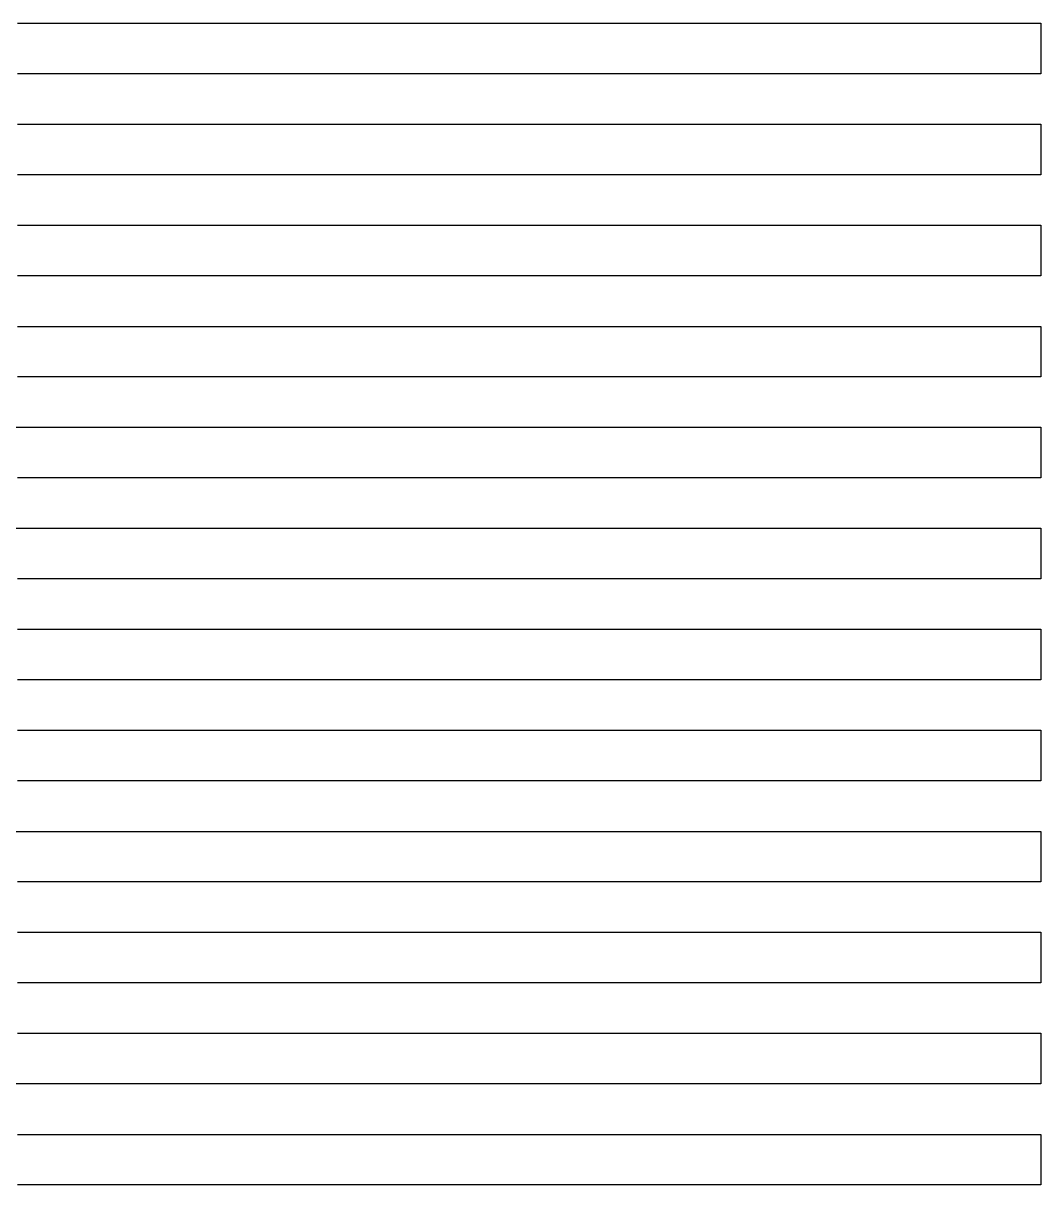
# Model space of a CAD drawing. Extents: x 20 to 170, y 60 to 234.
# Drawn here: x 151.25 to 170, y 125.14 to 146.54 of the extents above; entities that cross this region are included whole.
import ezdxf

# ---------------------------------------------------------------- set-up
doc = ezdxf.new("R2010")
doc.units = 0
doc.header["$LTSCALE"] = 0.000394
doc.layers.add('SPLINE', color=7, linetype='CONTINUOUS')

msp = doc.modelspace()

# ---------------------------------------------------------------- linework, layer by layer
at = {"layer": 'SPLINE', "color": 2}
for points in [[(151.146545, 146.538559, -26.685963), (151.843811, 146.538559, -26.795563), (152.543411, 146.538559, -26.995922), (152.890869, 146.538559, -27.17444), (153.023224, 146.538559, -27.2903), (154.02533, 146.538559, -28.314219), (154.112747, 146.538559, -28.430037), (154.87616, 146.538559, -29.544775), (155.029755, 146.538559, -29.792133), (155.081802, 146.538559, -29.889193), (155.192871, 146.538559, -30.127172), (155.263763, 146.538559, -30.302551), (156.031906, 146.538559, -32.635303), (156.249329, 146.538559, -33.242764), (156.294281, 146.538559, -33.386803), (156.336807, 146.538559, -33.574703), (156.381668, 146.538559, -33.8909), (156.729111, 146.538559, -36.759113), (157.100189, 146.538559, -39.636745), (157.12146, 146.538559, -39.783924), (158.125931, 146.538559, -39.818344), (159.520386, 146.538559, -39.896626), (160.74234, 146.538559, -39.896626), (160.917206, 146.538559, -39.902905), (161.092087, 146.538559, -39.921684), (161.266983, 146.538559, -39.95612), (161.614441, 146.538559, -40), (170, 146.538559, -40), (170, 145.607391, -40), (162.314056, 145.607391, -40), (160.917206, 145.607391, -39.93108), (159.520386, 145.607391, -39.896626), (158.125931, 145.607391, -39.818344), (157.906128, 145.607391, -39.818344), (157.891937, 145.607391, -39.755703), (157.421631, 145.607391, -36.229973), (157.112015, 145.607391, -33.912861), (157.057678, 145.607391, -33.671722), (156.948944, 145.607391, -33.292862), (156.206787, 145.607391, -31.23877), (156.031906, 145.607391, -30.853611), (155.15979, 145.607391, -29.294294), (154.984909, 145.607391, -29.040655), (154.887924, 145.607391, -28.909117), (153.937836, 145.607391, -27.763081), (153.044479, 145.607391, -26.820602), (152.890869, 145.607391, -26.679703), (152.543411, 145.607391, -26.485544), (152.36853, 145.607391, -26.441685), (151.843811, 145.607391, -26.335264), (151.146545, 145.607391, -26.263245)], [(151.146545, 144.676163, -25.818626), (152.193665, 144.676163, -25.890606), (152.543411, 144.676163, -25.946964), (152.890869, 144.676163, -26.112965), (153.240616, 144.676163, -26.479284), (153.937836, 144.676163, -27.265181), (154.637451, 144.676163, -27.891459), (154.984909, 144.676163, -28.235939), (155.334702, 144.676163, -28.689957), (156.031906, 144.676163, -29.638695), (156.86145, 144.676163, -31.335829), (156.925262, 144.676163, -31.476749), (156.99147, 144.676163, -31.642687), (157.090729, 144.676163, -31.958927), (157.123795, 144.676163, -32.112366), (157.204208, 144.676163, -32.657223), (157.797455, 144.676163, -38.265247), (157.995895, 144.676163, -39.749424), (158.017181, 144.676163, -39.818344), (158.64827, 144.676163, -39.837143), (159.3479, 144.676163, -39.890366), (160.917206, 144.676163, -39.9342), (162.314056, 144.676163, -40), (170, 144.676163, -40), (170, 143.747345, -40), (162.314056, 143.747345, -40), (160.917206, 143.747345, -39.9342), (159.520386, 143.747345, -39.899784), (159.109116, 143.747345, -39.868484), (158.697906, 143.747345, -39.849644), (158.676666, 143.747345, -39.796444), (158.168488, 143.747345, -37.833168), (158.076309, 143.747345, -37.463627), (157.995895, 143.747345, -36.699631), (157.887253, 143.747345, -35.810356), (157.253815, 143.747345, -31.273209), (157.208893, 143.747345, -31.041489), (157.078964, 143.747345, -30.543631), (156.903992, 143.747345, -30.124033), (156.031906, 143.747345, -28.771357), (155.682159, 143.747345, -28.295399), (154.984909, 143.747345, -27.52824), (154.809982, 143.747345, -27.368561), (153.895309, 143.747345, -26.695362), (153.042068, 143.747345, -25.824846), (152.874268, 143.747345, -25.687086), (152.543411, 143.747345, -25.524246), (152.193665, 143.747345, -25.467886), (151.843811, 143.747345, -25.436586), (151.146545, 143.747345, -25.405266)], [(151.146545, 142.816132, -25.032648), (152.543411, 142.816132, -25.070229), (152.718292, 142.816132, -25.139128), (152.890869, 142.816132, -25.242428), (153.06575, 142.816132, -25.399006), (153.937836, 142.816132, -26.194365), (154.549973, 142.816132, -26.617083), (154.951752, 142.816132, -26.833082), (155.639603, 142.816132, -27.368561), (155.944443, 142.816132, -27.756821), (156.903992, 142.816132, -29.363134), (157.067062, 142.816132, -29.707613), (157.863556, 142.816132, -31.714727), (157.979431, 142.816132, -32.034107), (158.036148, 142.816132, -32.253307), (158.109344, 142.816132, -32.848244), (158.868118, 142.816132, -39.884125), (160.220016, 142.816132, -39.94046), (160.917206, 142.816132, -39.9342), (161.266983, 142.816132, -39.95612), (161.614441, 142.816132, -40), (170, 142.816132, -40), (170, 141.884872, -40), (161.614441, 141.884872, -40), (161.266983, 141.884872, -39.981159), (160.917206, 141.884872, -39.946701), (159.520386, 141.884872, -39.918564), (158.976776, 141.884872, -39.896626), (158.955505, 141.884872, -39.771385), (158.669556, 141.884872, -37.119213), (158.151932, 141.884872, -31.658367), (158.125931, 141.884872, -31.47049), (158.055069, 141.884872, -31.119789), (157.98172, 141.884872, -30.872391), (157.915634, 141.884872, -30.700171), (157.764297, 141.884872, -30.380831), (156.903992, 141.884872, -28.818336), (156.169022, 141.884872, -27.265181), (155.890076, 141.884872, -26.739202), (155.611221, 141.884872, -26.460505), (155.334702, 141.884872, -26.310184), (154.663422, 141.884872, -26.112965), (154.441299, 141.884872, -26.059685), (153.937836, 141.884872, -25.734066), (153.06575, 141.884872, -24.944988), (152.890869, 141.884872, -24.788408), (152.718292, 141.884872, -24.681988), (152.543411, 141.884872, -24.61619), (152.193665, 141.884872, -24.55983), (151.843811, 141.884872, -24.56613), (151.146545, 141.884872, -24.647511)], [(151.146545, 140.953674, -24.15591), (151.843811, 140.953674, -24.12775), (152.193665, 140.953674, -24.10581), (152.543411, 140.953674, -24.16217), (152.860092, 140.953674, -24.31245), (153.016129, 140.953674, -24.44397), (153.829163, 140.953674, -25.298788), (154.375122, 140.953674, -25.586866), (154.984909, 140.953674, -25.608807), (155.334702, 140.953674, -25.671446), (155.682159, 140.953674, -25.846746), (156.031906, 140.953674, -26.225664), (156.206787, 140.953674, -26.535645), (156.86145, 140.953674, -28.107538), (157.012756, 140.953674, -28.542797), (157.707565, 140.953674, -29.563555), (157.882523, 140.953674, -29.867273), (157.986526, 140.953674, -30.095873), (158.125931, 140.953674, -30.584311), (158.161392, 140.953674, -30.822311), (158.714386, 140.953674, -35.913715), (158.839737, 140.953674, -37.172432), (158.976776, 140.953674, -38.606567), (158.998032, 140.953674, -38.800705), (159.021698, 140.953674, -38.891525), (159.484924, 140.953674, -39.921684), (159.870132, 140.953674, -39.9342), (160.917206, 140.953674, -39.9342), (162.314056, 140.953674, -40), (170, 140.953674, -40), (170, 140.024841, -40), (162.314056, 140.024841, -40), (160.917206, 140.024841, -39.9342), (159.761459, 140.024841, -39.921684), (159.740204, 140.024841, -39.793304), (158.946121, 140.024841, -34.053761), (158.860992, 140.024841, -33.546482), (158.693161, 140.024841, -32.672863), (158.097595, 140.024841, -29.854733), (158.002991, 140.024841, -29.560434), (157.908524, 140.024841, -29.356915), (157.428696, 140.024841, -27.938478), (156.99147, 140.024841, -26.660862), (156.729111, 140.024841, -26.225664), (156.556641, 140.024841, -26.040924), (156.031906, 140.024841, -25.593166), (155.682159, 140.024841, -25.314466), (155.334702, 140.024841, -25.098408), (154.984909, 140.024841, -25.016968), (154.637451, 140.024841, -25.054588), (154.571228, 140.024841, -25.070229), (153.937836, 140.024841, -24.898008), (153.807877, 140.024841, -24.851028), (153.06575, 140.024841, -24.040012), (152.890869, 140.024841, -23.880352), (152.718292, 140.024841, -23.773932), (152.543411, 140.024841, -23.708132), (152.193665, 140.024841, -23.651772), (151.843811, 140.024841, -23.673712), (151.146545, 140.024841, -23.767632)], [(150.799225, 139.093628, -23.413794), (151.67131, 139.093628, -23.263514), (151.843811, 139.093628, -23.238434), (152.193665, 139.093628, -23.222794), (152.543411, 139.093628, -23.266634), (152.890869, 139.093628, -23.426313), (153.06575, 139.093628, -23.586012), (153.807877, 139.093628, -24.39699), (154.091476, 139.093628, -24.50659), (154.330261, 139.093628, -24.44397), (154.637451, 139.093628, -24.32501), (154.984909, 139.093628, -24.29055), (155.334702, 139.093628, -24.35943), (156.031906, 139.093628, -24.766468), (156.556641, 139.093628, -25.151669), (156.729111, 139.093628, -25.326986), (156.95842, 139.093628, -25.683947), (156.99147, 139.093628, -25.752827), (157.12146, 139.093628, -26.112965), (157.799774, 139.093628, -28.533377), (158.125931, 139.093628, -29.497795), (158.627014, 139.093628, -30.950689), (158.823166, 139.093628, -31.576967), (158.955505, 139.093628, -32.084167), (158.976776, 139.093628, -32.193768), (159.061874, 139.093628, -32.785583), (159.664612, 139.093628, -38.503208), (159.848877, 139.093628, -39.837143), (159.870132, 139.093628, -39.92794), (160.917206, 139.093628, -39.937321), (161.092087, 139.093628, -39.949841), (161.266983, 139.093628, -39.981159), (161.614441, 139.093628, -40), (170, 139.093628, -40), (170, 138.162445, -40), (161.266983, 138.162445, -39.996841), (160.917206, 138.162445, -39.97176), (160.416153, 138.162445, -39.962379), (159.915085, 138.162445, -39.92794), (159.891418, 138.162445, -39.855904), (159.520386, 138.162445, -36.330151), (159.085526, 138.162445, -32.002808), (158.998032, 138.162445, -31.611387), (158.80188, 138.162445, -31.038389), (157.995895, 138.162445, -27.960339), (157.884842, 138.162445, -27.59086), (157.078964, 138.162445, -25.132868), (156.948944, 138.162445, -24.826008), (156.903992, 138.162445, -24.747728), (156.729111, 138.162445, -24.50971), (156.381668, 138.162445, -24.24045), (155.682159, 138.162445, -23.895992), (155.334702, 138.162445, -23.761372), (154.984909, 138.162445, -23.695652), (154.637451, 138.162445, -23.726912), (154.287689, 138.162445, -23.870972), (153.916565, 138.162445, -24.07139), (153.831512, 138.162445, -24.036932), (153.058655, 138.162445, -23.247854), (152.886124, 138.162445, -23.106934), (152.543411, 138.162445, -22.919054), (152.193665, 138.162445, -22.850214), (151.146545, 138.162445, -22.947254)], [(150.97879, 137.233582, -22.446276), (151.67131, 137.233582, -22.330376), (151.843811, 137.233582, -22.311636), (152.193665, 137.233582, -22.299076), (152.543411, 137.233582, -22.355455), (152.853012, 137.233582, -22.490116), (153.165039, 137.233582, -22.812634), (153.765381, 137.233582, -23.598532), (153.786606, 137.233582, -23.611092), (153.807877, 137.233582, -23.607912), (154.112747, 137.233582, -23.401274), (154.287689, 137.233582, -23.257214), (154.637451, 137.233582, -23.085014), (154.984909, 137.233582, -23.047474), (155.334702, 137.233582, -23.128874), (155.682159, 137.233582, -23.313614), (156.381668, 137.233582, -23.573492), (156.729111, 137.233582, -23.830252), (156.903992, 137.233582, -24.06197), (157.078964, 137.233582, -24.42519), (157.884842, 137.233582, -26.664022), (158.038437, 137.233582, -27.130583), (158.10466, 137.233582, -27.39048), (158.714386, 137.233582, -30.174133), (158.998032, 137.233582, -31.257549), (159.085526, 137.233582, -31.645807), (159.520386, 137.233582, -36.089077), (159.891418, 137.233582, -39.787045), (159.915085, 137.233582, -39.9342), (161.266983, 137.233582, -40), (170, 137.233582, -40), (170, 136.302399, -40), (162.314056, 136.302399, -40), (160.917206, 136.302399, -39.97176), (160.241241, 136.302399, -39.968681), (160.220016, 136.302399, -39.949841), (159.93634, 136.302399, -39.545925), (159.619659, 136.302399, -36.320732), (159.085526, 136.302399, -31.342089), (158.998032, 136.302399, -30.916229), (158.823166, 136.302399, -30.117773), (158.10466, 136.302399, -26.682802), (158.038437, 136.302399, -26.457344), (157.078964, 136.302399, -23.802092), (156.903992, 136.302399, -23.451372), (156.729111, 136.302399, -23.229053), (156.381668, 136.302399, -22.978554), (155.748245, 136.302399, -22.615376), (155.682159, 136.302399, -22.565256), (155.334702, 136.302399, -22.346056), (154.984909, 136.302399, -22.270876), (154.637451, 136.302399, -22.305336), (154.287689, 136.302399, -22.468176), (154.046616, 136.302399, -22.690475), (153.632965, 136.302399, -23.047474), (153.209946, 136.302399, -22.468176), (153.07753, 136.302399, -22.295956), (152.810471, 136.302399, -22.079878), (152.543411, 136.302399, -21.979677), (151.146545, 136.302399, -21.935858)], [(151.146545, 135.37117, -21.441099), (152.193665, 135.37117, -21.641518), (152.543411, 135.37117, -21.716698), (152.782104, 135.37117, -21.791798), (153.023224, 135.37117, -21.954638), (153.261887, 135.37117, -22.236456), (153.502991, 135.37117, -22.546455), (153.524261, 135.37117, -22.549576), (153.937836, 135.37117, -22.057978), (154.287689, 135.37117, -21.710398), (154.637451, 135.37117, -21.5476), (154.984909, 135.37117, -21.51314), (155.334702, 135.37117, -21.588278), (155.682159, 135.37117, -21.810617), (155.857025, 135.37117, -21.976578), (156.665283, 135.37117, -22.634136), (156.729111, 135.37117, -22.696775), (156.903992, 135.37117, -22.912794), (157.078964, 135.37117, -23.250994), (157.145065, 135.37117, -23.438852), (157.428696, 135.37117, -24.34067), (158.125931, 135.37117, -26.432304), (158.823166, 135.37117, -29.713833), (158.998032, 135.37117, -30.556171), (159.172928, 135.37117, -31.498629), (159.586578, 135.37117, -33.897179), (159.778061, 135.37117, -35.121475), (159.89621, 135.37117, -36.045216), (159.92218, 135.37117, -36.245632), (160.626511, 135.37117, -39.97176), (160.917206, 135.37117, -39.97176), (162.314056, 135.37117, -40), (170, 135.37117, -40), (170, 134.442291, -40), (162.314056, 134.442291, -40), (160.74234, 134.442291, -39.97176), (160.721054, 134.442291, -39.906044), (160.553284, 134.442291, -39.013645), (160.120728, 134.442291, -36.251892), (159.820511, 134.442291, -34.42952), (159.747299, 134.442291, -33.997379), (159.595978, 134.442291, -33.180103), (159.08075, 134.442291, -30.596851), (158.990967, 134.442291, -30.236773), (158.90358, 134.442291, -30.014473), (158.81366, 134.442291, -29.842253), (158.192169, 134.442291, -26.952103), (157.906128, 134.442291, -25.602547), (157.754913, 134.442291, -24.970028), (157.447617, 134.442291, -23.902292), (157.145065, 134.442291, -22.934694), (157.078964, 134.442291, -22.749996), (156.903992, 134.442291, -22.411816), (156.729111, 134.442291, -22.198875), (155.857025, 134.442291, -21.247), (155.682159, 134.442291, -21.065399), (155.334702, 134.442291, -20.852442), (154.984909, 134.442291, -20.780441), (154.637451, 134.442291, -20.814861), (154.287689, 134.442291, -20.96204), (153.937836, 134.442291, -21.17182), (153.5905, 134.442291, -21.566378), (153.240616, 134.442291, -21.976578), (152.881378, 134.442291, -21.638397), (152.668625, 134.442291, -21.55386), (151.843811, 134.442291, -21.115499), (151.496399, 134.442291, -20.98708), (151.146545, 134.442291, -20.96204)], [(151.146545, 133.511124, -20.533062), (151.843811, 133.511124, -20.661442), (152.018784, 133.511124, -20.783562), (152.193665, 133.511124, -20.95266), (152.706497, 133.511124, -21.469299), (152.760834, 133.511124, -21.50062), (152.782104, 133.511124, -21.48806), (152.909744, 133.511124, -21.250099), (153.167435, 133.511124, -20.858702), (153.424988, 133.511124, -20.626982), (153.680283, 133.511124, -20.489222), (154.112747, 133.511124, -20.276323), (154.287689, 133.511124, -20.207443), (154.637451, 133.511124, -20.154203), (154.809982, 133.511124, -20.138523), (154.984909, 133.511124, -20.135424), (155.334702, 133.511124, -20.204264), (155.682159, 133.511124, -20.392141), (156.031906, 133.511124, -20.824282), (156.707825, 133.511124, -21.920218), (156.970184, 133.511124, -22.239555), (157.090729, 133.511124, -22.477556), (157.208893, 133.511124, -22.887733), (157.787979, 133.511124, -26.369684), (158.08812, 133.511124, -28.307919), (158.107086, 133.511124, -28.395618), (158.452133, 133.511124, -29.071955), (158.823166, 133.511124, -29.588594), (158.998032, 133.511124, -29.967493), (159.172928, 133.511124, -30.681391), (159.541656, 133.511124, -32.268948), (159.716537, 133.511124, -33.089283), (159.988419, 133.511124, -34.45142), (160.141983, 133.511124, -35.578655), (160.531998, 133.511124, -38.437489), (160.763611, 133.511124, -39.9342), (160.787201, 133.511124, -39.97176), (162.314056, 133.511124, -40), (170, 133.511124, -40), (170, 132.579895, -40), (161.266983, 132.579895, -40), (161.092087, 132.579895, -39.978062), (160.808456, 132.579895, -39.97176), (160.787201, 132.579895, -39.937321), (160.153778, 132.579895, -35.256176), (159.995483, 132.579895, -34.119499), (159.520386, 132.579895, -32.068527), (159.172928, 132.579895, -30.468491), (158.998032, 132.579895, -29.720093), (158.823166, 132.579895, -29.338135), (158.475708, 132.579895, -28.849617), (158.125931, 132.579895, -28.426897), (158.064514, 132.579895, -28.364279), (158.043243, 132.579895, -28.264078), (157.253815, 132.579895, -23.094414), (157.166351, 132.579895, -22.630976), (157.078964, 132.579895, -22.383615), (156.653519, 132.579895, -21.666557), (156.11937, 132.579895, -20.426601), (156.031906, 132.579895, -20.248123), (155.857025, 132.579895, -19.994503), (155.682159, 132.579895, -19.831663), (155.334702, 132.579895, -19.668865), (154.921051, 132.579895, -19.631266), (154.505112, 132.579895, -19.656305), (153.937836, 132.579895, -19.534225), (153.595154, 132.579895, -19.615625), (153.252472, 132.579895, -19.841043), (152.907364, 132.579895, -20.307644), (152.564697, 132.579895, -21.1374), (152.543411, 132.579895, -21.14992), (152.36853, 132.579895, -20.880642), (152.193665, 132.579895, -20.630161), (151.843811, 132.579895, -20.357721), (151.146545, 132.579895, -20.241863)], [(150.449341, 131.648697, -20.110363), (151.713852, 131.648697, -20.223083), (151.997498, 131.648697, -20.323301), (152.281021, 131.648697, -20.598822), (152.543411, 131.648697, -19.960043), (152.718292, 131.648697, -19.549866), (152.890869, 131.648697, -19.286825), (153.240616, 131.648697, -18.998747), (153.5905, 131.648697, -18.857847), (153.937836, 131.648697, -18.801487), (154.287689, 131.648697, -18.829687), (154.637451, 131.648697, -18.958067), (155.509567, 131.648697, -19.490345), (155.682159, 131.648697, -19.571785), (156.031906, 131.648697, -19.935003), (156.169022, 131.648697, -20.204264), (156.599213, 131.648697, -21.37538), (157.050613, 131.648697, -22.427456), (157.133301, 131.648697, -22.627855), (157.213562, 131.648697, -22.937874), (158.017181, 131.648697, -28.213999), (158.038437, 131.648697, -28.326698), (158.125931, 131.648697, -28.386219), (158.300842, 131.648697, -28.527117), (158.64827, 131.648697, -28.849617), (158.823166, 131.648697, -29.071955), (158.998032, 131.648697, -29.453955), (159.172928, 131.648697, -30.249313), (159.520386, 131.648697, -31.983967), (159.995483, 131.648697, -34.166439), (160.153778, 131.648697, -35.303116), (160.787201, 131.648697, -39.962379), (160.808456, 131.648697, -40), (170, 131.648697, -40), (170, 130.719849, -40), (161.266983, 130.719849, -40), (161.179581, 130.719849, -39.987419), (160.808456, 130.719849, -39.97176), (160.787201, 130.719849, -39.962379), (159.995483, 130.719849, -34.10384), (159.837051, 130.719849, -33.314743), (159.172928, 130.719849, -30.014473), (158.998032, 130.719849, -29.228495), (158.823166, 130.719849, -28.855917), (158.475708, 130.719849, -28.502077), (158.029068, 130.719849, -28.229639), (158.010086, 130.719849, -28.173319), (157.726532, 130.719849, -26.498104), (157.234848, 130.719849, -23.288534), (157.163971, 130.719849, -22.934694), (156.882706, 130.719849, -22.026638), (156.729111, 130.719849, -21.556959), (156.620453, 130.719849, -21.250099), (156.138245, 130.719849, -19.950644), (155.97757, 130.719849, -19.671946), (154.637451, 130.719849, -18.504007), (153.937836, 130.719849, -18.381929), (153.5905, 130.719849, -18.419449), (153.415543, 130.719849, -18.472687), (153.240616, 130.719849, -18.538467), (152.881378, 130.719849, -18.544727), (152.543411, 130.719849, -18.676228), (152.117996, 130.719849, -19.086445), (151.905319, 130.719849, -19.484085), (151.692566, 130.719849, -20.091543), (151.67131, 130.719849, -20.141644), (151.146545, 130.719849, -19.909964)], [(151.146545, 129.788635, -19.884903), (151.300262, 129.788635, -20.028923), (151.321487, 129.788635, -20.038303), (151.626358, 129.788635, -19.095825), (151.779984, 129.788635, -18.663727), (151.931259, 129.788635, -18.394409), (152.238525, 129.788635, -18.065649), (152.543411, 129.788635, -17.884029), (153.240616, 129.788635, -17.821411), (153.937836, 129.788635, -18.015549), (154.637451, 129.788635, -18.262909), (154.984909, 129.788635, -18.525948), (155.422165, 129.788635, -19.108345), (155.682159, 129.788635, -19.352625), (156.031906, 129.788635, -19.731483), (156.206787, 129.788635, -20.107224), (156.816589, 129.788635, -22.070498), (157.012756, 129.788635, -22.753096), (157.133301, 129.788635, -23.257214), (157.223083, 129.788635, -23.767632), (157.920273, 129.788635, -27.875818), (158.475708, 129.788635, -28.251558), (158.823166, 129.788635, -28.617897), (158.998032, 129.788635, -28.999937), (159.172928, 129.788635, -29.763973), (159.520386, 129.788635, -31.410969), (159.995483, 129.788635, -33.73436), (160.153778, 129.788635, -34.968056), (160.47049, 129.788635, -37.516888), (160.787201, 129.788635, -39.912285), (160.808456, 129.788635, -39.97176), (160.917206, 129.788635, -39.97176), (161.266983, 129.788635, -39.996841), (170, 129.788635, -40), (170, 128.857422, -40), (161.266983, 128.857422, -40), (161.179581, 128.857422, -39.987419), (160.808456, 128.857422, -39.97176), (160.787201, 128.857422, -39.830864), (160.47049, 128.857422, -37.278912), (160.153778, 128.857422, -34.5798), (159.995483, 128.857422, -33.280323), (159.520386, 128.857422, -31.050869), (159.040588, 128.857422, -28.846457), (158.998032, 128.857422, -28.689957), (158.823166, 128.857422, -28.301659), (158.64827, 128.857422, -28.073078), (158.475708, 128.857422, -27.925919), (157.67691, 128.857422, -27.37166), (157.414536, 128.857422, -27.074223), (157.145065, 128.857422, -26.823723), (156.989059, 128.857422, -25.881247), (156.402954, 128.857422, -21.5194), (156.322617, 128.857422, -21.00276), (156.244629, 128.857422, -20.542461), (156.190292, 128.857422, -20.332682), (156.055573, 128.857422, -19.994503), (155.857025, 128.857422, -19.615625), (155.521423, 128.857422, -19.098946), (154.984909, 128.857422, -18.388149), (154.637451, 128.857422, -18.143909), (154.46257, 128.857422, -18.084469), (154.287689, 128.857422, -18.006189), (153.762955, 128.857422, -17.752531), (153.5905, 128.857422, -17.686771), (153.415543, 128.857422, -17.652351), (153.240616, 128.857422, -17.633551), (152.543411, 128.857422, -17.683611), (152.36853, 128.857422, -17.749411), (151.67131, 128.857422, -18.034349), (151.496399, 128.857422, -18.122009), (151.146545, 128.857422, -18.438269)], [(151.146545, 127.928581, -17.965429), (151.496399, 127.928581, -17.705551), (151.843811, 127.928581, -17.602211), (152.543411, 127.928581, -17.595951), (153.5905, 127.928581, -17.630411), (153.937836, 127.928581, -17.758791), (154.637451, 127.928581, -18.10323), (154.984909, 127.928581, -18.347469), (155.15979, 127.928581, -18.597967), (155.726959, 127.928581, -19.816004), (156.053192, 127.928581, -20.617601), (156.15712, 127.928581, -20.918242), (156.239929, 127.928581, -21.196859), (156.402954, 127.928581, -22.236456), (156.86145, 127.928581, -25.367706), (157.078964, 127.928581, -26.645243), (157.100189, 127.928581, -26.667143), (158.125931, 127.928581, -27.387341), (158.475708, 127.928581, -27.647221), (158.823166, 127.928581, -28.013578), (158.998032, 127.928581, -28.395618), (159.172928, 127.928581, -29.159655), (159.520386, 127.928581, -30.822311), (160.004868, 127.928581, -33.051743), (160.165649, 127.928581, -34.398178), (160.808456, 127.928581, -39.918564), (160.829697, 127.928581, -39.97176), (162.314056, 127.928581, -40), (170, 127.928581, -40), (170, 126.99736, -40), (161.266983, 126.99736, -40), (160.917206, 126.99736, -39.97176), (160.829697, 126.99736, -39.97176), (160.808456, 126.99736, -39.890366), (160.165649, 126.99736, -34.351219), (160.004868, 126.99736, -33.004784), (159.520386, 126.99736, -30.703331), (159.172928, 126.99736, -28.934196), (158.998032, 126.99736, -28.129438), (158.823166, 126.99736, -27.74744), (158.64827, 126.99736, -27.525141), (157.558685, 126.99736, -26.610783), (157.416946, 126.99736, -26.526264), (157.275101, 126.99736, -26.451084), (156.99147, 126.99736, -26.332085), (156.970184, 126.99736, -26.250725), (156.532959, 126.99736, -23.695652), (156.202072, 126.99736, -21.776157), (156.116974, 126.99736, -21.463039), (155.944443, 126.99736, -20.924461), (155.247223, 126.99736, -18.907948), (155.15979, 126.99736, -18.710648), (154.984909, 126.99736, -18.441389), (154.809982, 126.99736, -18.269169), (154.637451, 126.99736, -18.134529), (154.46257, 126.99736, -18.021849), (153.937836, 126.99736, -17.758791), (153.5905, 126.99736, -17.630411), (153.240616, 126.99736, -17.614771), (152.543411, 126.99736, -17.502031), (152.193665, 126.99736, -17.480091), (151.843811, 126.99736, -17.489511), (151.67131, 126.99736, -17.511391), (150.799225, 126.99736, -17.689911)], [(151.146545, 126.0662, -17.401831), (152.543411, 126.0662, -17.480091), (153.415543, 126.0662, -17.617891), (153.5905, 126.0662, -17.655451), (153.937836, 126.0662, -17.824551), (154.613754, 126.0662, -18.40383), (154.975418, 126.0662, -18.776447), (154.996704, 126.0662, -18.807747), (155.155106, 126.0662, -19.077005), (155.244873, 126.0662, -19.321285), (155.334702, 126.0662, -19.675125), (155.405594, 126.0662, -20.003883), (155.467026, 126.0662, -20.345201), (156.237534, 126.0662, -24.938688), (156.256424, 126.0662, -25.016968), (156.610977, 126.0662, -25.796686), (156.625137, 126.0662, -25.812326), (157.253815, 126.0662, -26.044004), (157.428696, 126.0662, -26.116064), (157.601212, 126.0662, -26.231924), (157.776199, 126.0662, -26.410444), (158.125931, 126.0662, -26.789303), (158.823166, 126.0662, -27.52824), (158.998032, 126.0662, -27.907139), (159.172928, 126.0662, -28.667976), (159.520386, 126.0662, -30.315031), (160.004868, 126.0662, -32.754303), (160.487061, 126.0662, -37.159931), (160.808456, 126.0662, -39.921684), (160.829697, 126.0662, -40), (170, 126.0662, -40), (170, 125.137299, -40), (160.829697, 125.137299, -40), (160.808456, 125.137299, -39.868484), (160.527191, 125.137299, -37.266392), (160.085251, 125.137299, -32.691643), (160.004868, 125.137299, -31.893208), (159.964706, 125.137299, -31.655188), (159.763901, 125.137299, -30.703331), (159.520386, 125.137299, -29.679413), (159.411728, 125.137299, -29.284895), (159.073669, 125.137299, -28.098139), (158.915344, 125.137299, -27.63784), (158.759369, 125.137299, -27.374821), (158.324509, 125.137299, -26.889482), (157.951065, 125.137299, -26.332085), (157.776199, 125.137299, -26.081644), (157.428696, 125.137299, -25.809206), (156.606247, 125.137299, -25.474186), (156.523468, 125.137299, -25.399006), (156.332047, 125.137299, -25.248728), (156.074448, 125.137299, -25.085888), (155.268509, 125.137299, -20.742842), (155.15979, 125.137299, -20.357721), (155.05101, 125.137299, -20.079063), (154.637451, 125.137299, -19.186605), (154.287689, 125.137299, -18.457067), (153.937836, 125.137299, -17.977989), (153.5905, 125.137299, -17.774431), (152.543411, 125.137299, -17.511391), (152.193665, 125.137299, -17.439411), (151.843811, 125.137299, -17.398691), (151.496399, 125.137299, -17.367371), (151.146545, 125.137299, -17.351711)]]:
    msp.add_polyline3d(points, dxfattribs=at)

doc.saveas('drawing.dxf')
